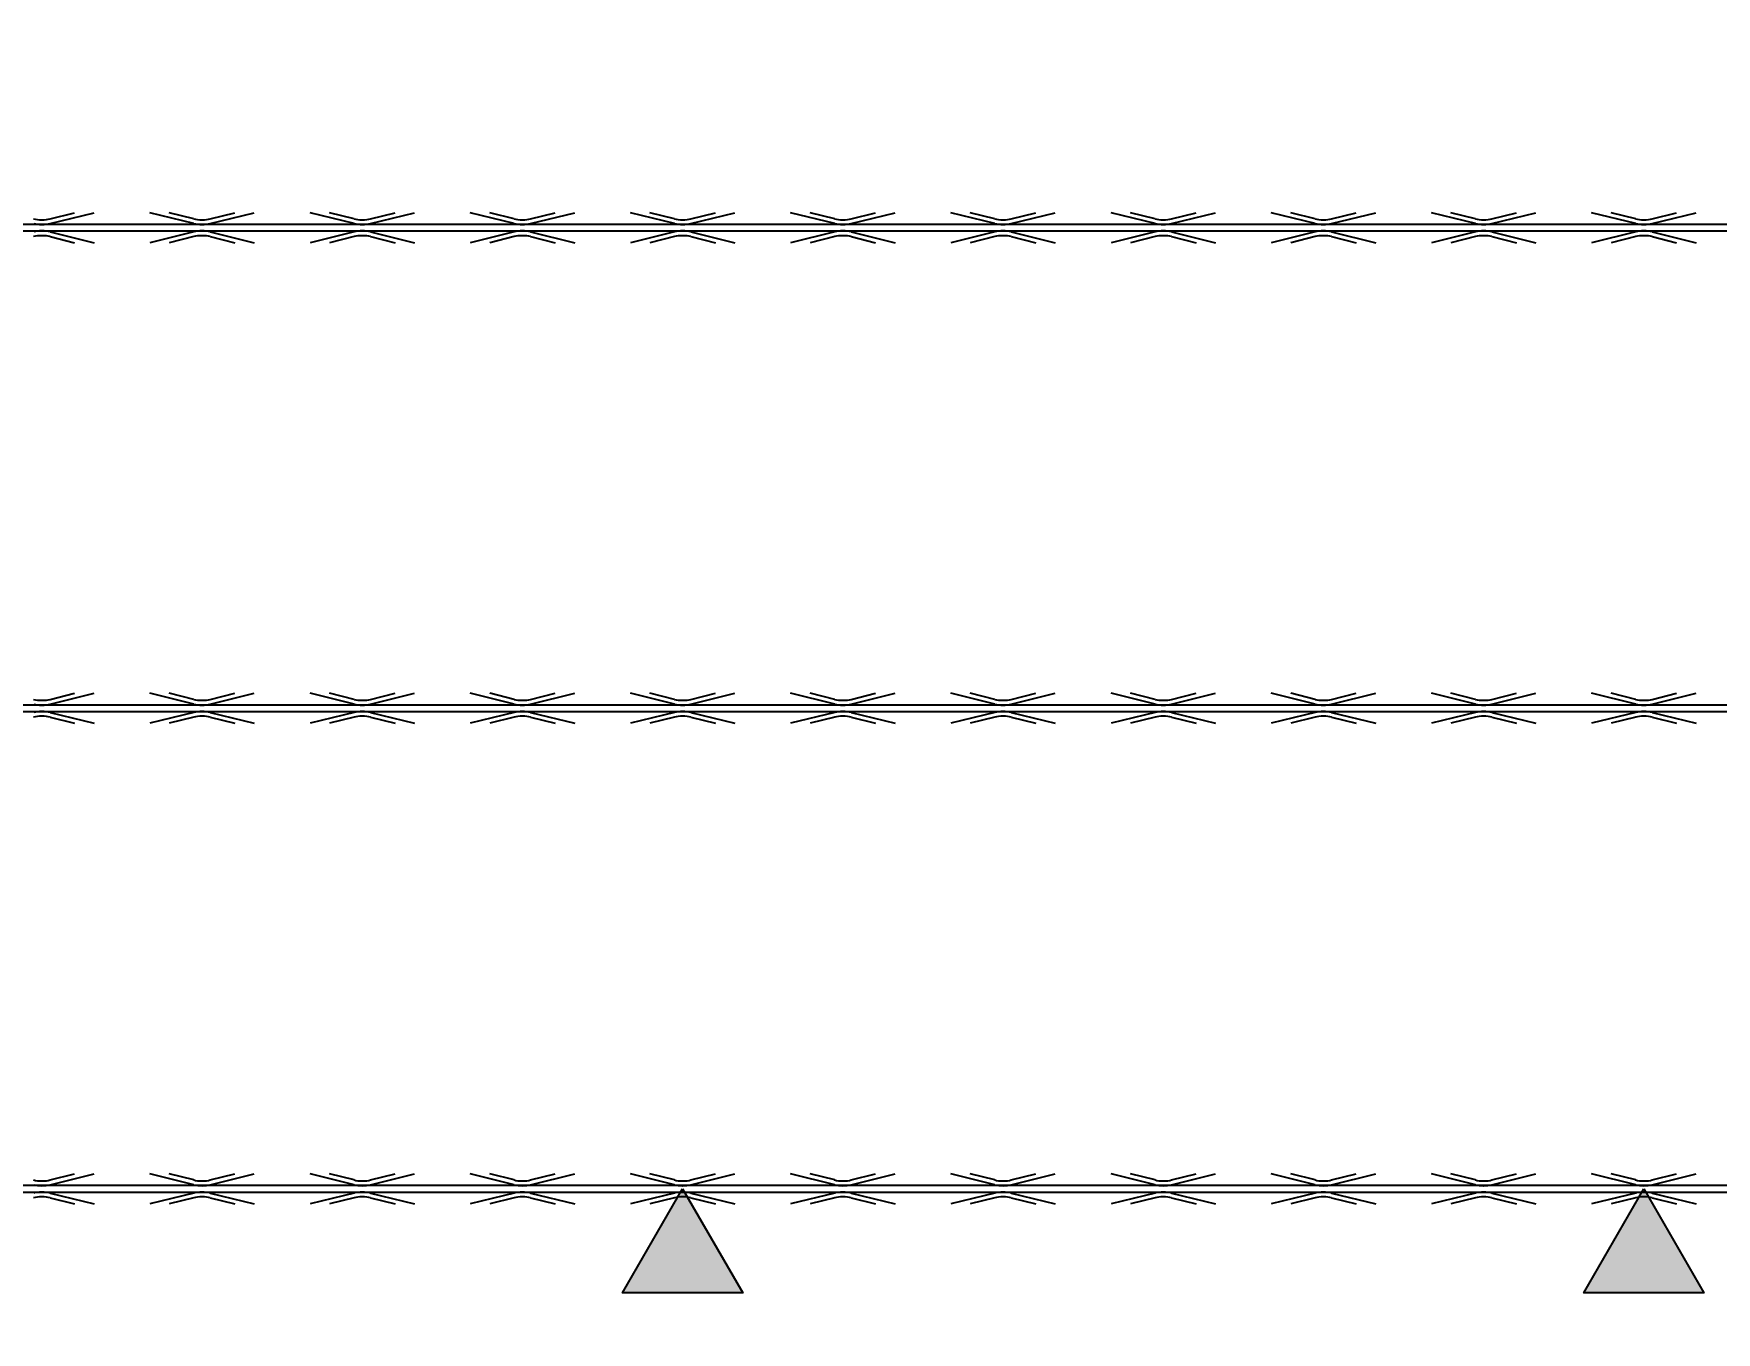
# Model space of a CAD drawing. Extents: x -524 to 129100, y -10500 to 1.
# Drawn here: x 118472 to 120573, y -3276 to -1655 of the extents above; entities that cross this region are included whole.
import ezdxf

# ---------------------------------------------------------------- set-up
doc = ezdxf.new("R2010")
doc.units = 0
doc.header["$LTSCALE"] = 250
doc.linetypes.add('BeePC_CENTER', pattern=[2, 1.25, -0.25, 0.25, -0.25])
doc.layers.get('0').update_dxf_attribs({"linetype": 'CONTINUOUS'})
doc.layers.get('Defpoints').update_dxf_attribs({"linetype": 'CONTINUOUS'})
doc.layers.add('BeePC-CCBZ', color=110, linetype='CONTINUOUS')
doc.layers.add('BeePC-GJ-Truss', color=185, linetype='CONTINUOUS')
doc.styles.add('BeePC_Dim', font='simfang.ttf', dxfattribs={"width": 0.7})
doc.dimstyles.new('BeePC_DIM_25_25', dxfattribs={"dimtxt": 75, "dimasz": 25, "dimexe": 25, "dimexo": 0, "dimgap": 25, "dimtad": 1, "dimdec": 0, "dimzin": 0, "dimdsep": 46, "dimtxsty": 'BeePC_Dim', "dimblk": 'ARCHTICK', "dimcen": 0, "dimdle": 25, "dimclrt": 7, "dimadec": 0, "dimazin": 0, "dimtfac": 1, "dimtdec": 0, "dimtix": 1, "dimtmove": 2, "dimatfit": 3, "dimfxl": 250, "dimfxlon": 1, "dimtfill": 1, "dimtolj": 1, "dimtzin": 0, "dimarcsym": 0})

# ---------------------------------------------------------------- blocks, each defined once
blk = doc.blocks.new('BeePC_HangPoint')
at = {"ltscale": 25}
h = blk.add_hatch(color=256, dxfattribs=at)
h.dxf.hatch_style = 1
h.paths.add_polyline_path([(0, 0), (-75, -129.9), (75, -129.9)])
blk.add_lwpolyline([(0, 0), (75, -129.9), (-75, -129.9)], close=True, dxfattribs=at)
blk = doc.blocks.new('_ArchTick')
at = {"color": 0, "linetype": 'ByBlock', "const_width": 0.5}
blk.add_lwpolyline([(-0.707, -0.707), (0.707, 0.707)], dxfattribs=at)
blk = doc.blocks.new('*D228')
at = {"layer": 'BeePC-CCBZ', "color": 0, "lineweight": -2, "transparency": 16777216}
for p, q in [((118082.6, -450.1), (118082.6, -225.1)), ((119282.6, -450.1), (119282.6, -225.1)), ((118057.6, -250.1), (119307.6, -250.1))]:
    blk.add_line(p, q, dxfattribs=at)
at = {"layer": 'Defpoints', "color": 0, "transparency": 16777216}
for p in [(119282.6, -250.1), (118082.6, -3097.1), (119282.6, -3097.1)]:
    blk.add_point(p, dxfattribs=at)
at = {"layer": 'BeePC-CCBZ', "color": 0, "lineweight": -2, "transparency": 16777216, "xscale": 25, "yscale": 25, "zscale": 25, "rotation": 180}
blk.add_blockref('_ArchTick', (118082.6, -250.1), dxfattribs=at)
at = {"layer": 'BeePC-CCBZ', "color": 0, "lineweight": -2, "transparency": 16777216, "xscale": 25, "yscale": 25, "zscale": 25}
blk.add_blockref('_ArchTick', (119282.6, -250.1), dxfattribs=at)
at = {"layer": 'BeePC-CCBZ', "color": 7, "linetype": 'BeePC_CENTER', "transparency": 16777216, "insert": (118682.6, -187.2), "char_height": 75, "attachment_point": 5, "style": 'BeePC_Dim', "bg_fill": 3, "box_fill_scale": 1.1, "bg_fill_color": 256, "bg_fill_true_color": 13158600, "bg_fill_transparency": 0}
blk.add_mtext('\\A1;1200', dxfattribs=at)
blk = doc.blocks.new('*D229')
at = {"layer": 'BeePC-CCBZ', "color": 0, "lineweight": -2, "transparency": 16777216}
for p, q in [((119282.6, -450.1), (119282.6, -225.1)), ((120482.6, -450.1), (120482.6, -225.1)), ((119257.6, -250.1), (120507.6, -250.1))]:
    blk.add_line(p, q, dxfattribs=at)
at = {"layer": 'Defpoints', "color": 0, "transparency": 16777216}
for p in [(120482.6, -250.1), (119282.6, -3097.1), (120482.6, -3097.1)]:
    blk.add_point(p, dxfattribs=at)
at = {"layer": 'BeePC-CCBZ', "color": 0, "lineweight": -2, "transparency": 16777216, "xscale": 25, "yscale": 25, "zscale": 25, "rotation": 180}
blk.add_blockref('_ArchTick', (119282.6, -250.1), dxfattribs=at)
at = {"layer": 'BeePC-CCBZ', "color": 0, "lineweight": -2, "transparency": 16777216, "xscale": 25, "yscale": 25, "zscale": 25}
blk.add_blockref('_ArchTick', (120482.6, -250.1), dxfattribs=at)
at = {"layer": 'BeePC-CCBZ', "color": 7, "linetype": 'BeePC_CENTER', "transparency": 16777216, "insert": (119882.6, -187.2), "char_height": 75, "attachment_point": 5, "style": 'BeePC_Dim', "bg_fill": 3, "box_fill_scale": 1.1, "bg_fill_color": 256, "bg_fill_true_color": 13158600, "bg_fill_transparency": 0}
blk.add_mtext('\\A1;1200', dxfattribs=at)
blk = doc.blocks.new('*D230')
at = {"layer": 'BeePC-CCBZ', "color": 0, "lineweight": -2, "transparency": 16777216}
for p, q in [((120482.6, -450.1), (120482.6, -225.1)), ((121942.4, -450.1), (121942.4, -225.1)), ((120457.6, -250.1), (121967.4, -250.1))]:
    blk.add_line(p, q, dxfattribs=at)
at = {"layer": 'Defpoints', "color": 0, "transparency": 16777216}
for p in [(121942.4, -250.1), (121942.4, -2197.1), (120482.6, -3097.1)]:
    blk.add_point(p, dxfattribs=at)
at = {"layer": 'BeePC-CCBZ', "color": 0, "lineweight": -2, "transparency": 16777216, "xscale": 25, "yscale": 25, "zscale": 25, "rotation": 180}
blk.add_blockref('_ArchTick', (120482.6, -250.1), dxfattribs=at)
at = {"layer": 'BeePC-CCBZ', "color": 0, "lineweight": -2, "transparency": 16777216, "xscale": 25, "yscale": 25, "zscale": 25}
blk.add_blockref('_ArchTick', (121942.4, -250.1), dxfattribs=at)
at = {"layer": 'BeePC-CCBZ', "color": 7, "linetype": 'BeePC_CENTER', "transparency": 16777216, "insert": (121212.5, -187.2), "char_height": 75, "attachment_point": 5, "style": 'BeePC_Dim', "bg_fill": 3, "box_fill_scale": 1.1, "bg_fill_color": 256, "bg_fill_true_color": 13158600, "bg_fill_transparency": 0}
blk.add_mtext('\\A1;1460', dxfattribs=at)
blk = doc.blocks.new('*D235')
at = {"layer": 'BeePC-CCBZ', "color": 0, "lineweight": -2, "transparency": 16777216}
for p, q in [((114672.8, -3909.1), (114672.8, -4134.1)), ((121942.4, -3909.1), (121942.4, -4134.1)), ((114647.8, -4109.1), (121967.4, -4109.1))]:
    blk.add_line(p, q, dxfattribs=at)
at = {"layer": 'Defpoints', "color": 0, "transparency": 16777216}
for p in [(121942.4, -2197.1), (114672.8, -3737.1), (121942.4, -4109.1)]:
    blk.add_point(p, dxfattribs=at)
at = {"layer": 'BeePC-CCBZ', "color": 0, "lineweight": -2, "transparency": 16777216, "xscale": 25, "yscale": 25, "zscale": 25, "rotation": 180}
blk.add_blockref('_ArchTick', (114672.8, -4109.1), dxfattribs=at)
at = {"layer": 'BeePC-CCBZ', "color": 0, "lineweight": -2, "transparency": 16777216, "xscale": 25, "yscale": 25, "zscale": 25}
blk.add_blockref('_ArchTick', (121942.4, -4109.1), dxfattribs=at)
at = {"layer": 'BeePC-CCBZ', "color": 7, "linetype": 'BeePC_CENTER', "transparency": 16777216, "insert": (118307.6, -4046.2), "char_height": 75, "attachment_point": 5, "style": 'BeePC_Dim', "bg_fill": 3, "box_fill_scale": 1.1, "bg_fill_color": 256, "bg_fill_true_color": 13158600, "bg_fill_transparency": 0}
blk.add_mtext('\\A1;7270', dxfattribs=at)
blk = doc.blocks.new('*D236')
at = {"layer": 'BeePC-CCBZ', "color": 0, "lineweight": -2, "transparency": 16777216}
for p, q in [((114422.8, -4031.1), (114422.8, -4256.1)), ((121942.4, -4031.1), (121942.4, -4256.1)), ((114397.8, -4231.1), (121967.4, -4231.1))]:
    blk.add_line(p, q, dxfattribs=at)
at = {"layer": 'Defpoints', "color": 0, "transparency": 16777216}
for p in [(114422.8, -2197.1), (121942.4, -2197.1), (121942.4, -4231.1)]:
    blk.add_point(p, dxfattribs=at)
at = {"layer": 'BeePC-CCBZ', "color": 0, "lineweight": -2, "transparency": 16777216, "xscale": 25, "yscale": 25, "zscale": 25, "rotation": 180}
blk.add_blockref('_ArchTick', (114422.8, -4231.1), dxfattribs=at)
at = {"layer": 'BeePC-CCBZ', "color": 0, "lineweight": -2, "transparency": 16777216, "xscale": 25, "yscale": 25, "zscale": 25}
blk.add_blockref('_ArchTick', (121942.4, -4231.1), dxfattribs=at)
at = {"layer": 'BeePC-CCBZ', "color": 7, "linetype": 'BeePC_CENTER', "transparency": 16777216, "insert": (118182.6, -4168.2), "char_height": 75, "attachment_point": 5, "style": 'BeePC_Dim', "bg_fill": 3, "box_fill_scale": 1.1, "bg_fill_color": 256, "bg_fill_true_color": 13158600, "bg_fill_transparency": 0}
blk.add_mtext('\\A1;7520', dxfattribs=at)
blk = doc.blocks.new('*D241')
at = {"layer": 'BeePC-CCBZ', "color": 0, "lineweight": -2, "transparency": 16777216}
for p, q in [((122404.4, -1272.1), (122404.4, -3122.1)), ((122204.4, -1297.1), (122429.4, -1297.1)), ((122204.4, -3097.1), (122429.4, -3097.1))]:
    blk.add_line(p, q, dxfattribs=at)
at = {"layer": 'Defpoints', "color": 0, "transparency": 16777216}
for p in [(115882.6, -1297.1), (115882.6, -3097.1), (122404.4, -3097.1)]:
    blk.add_point(p, dxfattribs=at)
at = {"layer": 'BeePC-CCBZ', "color": 0, "lineweight": -2, "transparency": 16777216, "xscale": 25, "yscale": 25, "zscale": 25}
for p, rotation in [((122404.4, -1297.1), 90), ((122404.4, -3097.1), 270)]:
    blk.add_blockref('_ArchTick', p, dxfattribs=dict(at, rotation=rotation))
at = {"layer": 'BeePC-CCBZ', "color": 7, "linetype": 'BeePC_CENTER', "transparency": 16777216, "insert": (122341.5, -2197.1), "char_height": 75, "attachment_point": 5, "rotation": 90, "style": 'BeePC_Dim', "bg_fill": 3, "box_fill_scale": 1.1, "bg_fill_color": 256, "bg_fill_true_color": 13158600, "bg_fill_transparency": 0}
blk.add_mtext('\\A1;1800', dxfattribs=at)
blk = doc.blocks.new('*D242')
at = {"layer": 'BeePC-CCBZ', "color": 0, "lineweight": -2, "transparency": 16777216}
for p, q in [((122404.4, -3072.1), (122404.4, -3422.1)), ((122204.4, -3097.1), (122429.4, -3097.1)), ((122204.4, -3397.1), (122429.4, -3397.1))]:
    blk.add_line(p, q, dxfattribs=at)
at = {"layer": 'Defpoints', "color": 0, "transparency": 16777216}
for p in [(115882.6, -3097.1), (118182.6, -3397.1), (122404.4, -3397.1)]:
    blk.add_point(p, dxfattribs=at)
at = {"layer": 'BeePC-CCBZ', "color": 0, "lineweight": -2, "transparency": 16777216, "xscale": 25, "yscale": 25, "zscale": 25}
for p, rotation in [((122404.4, -3097.1), 90), ((122404.4, -3397.1), 270)]:
    blk.add_blockref('_ArchTick', p, dxfattribs=dict(at, rotation=rotation))
at = {"layer": 'BeePC-CCBZ', "color": 7, "linetype": 'BeePC_CENTER', "transparency": 16777216, "insert": (122341.5, -3247.1), "char_height": 75, "attachment_point": 5, "rotation": 90, "style": 'BeePC_Dim', "bg_fill": 3, "box_fill_scale": 1.1, "bg_fill_color": 256, "bg_fill_true_color": 13158600, "bg_fill_transparency": 0}
blk.add_mtext('\\A1;300', dxfattribs=at)

msp = doc.modelspace()

# ---------------------------------------------------------------- linework, layer by layer
at = {"layer": 'BeePC-GJ-Truss'}
for points in [[(118492.8, -1892), (118547.8, -1878.4)], [(118492.8, -1886), (118523.5, -1878.4)], [(118672.4, -1892), (118617.4, -1878.4)], [(118672.4, -1886), (118641.7, -1878.4)], [(118692.8, -1892), (118747.8, -1878.4)], [(118692.8, -1886), (118723.5, -1878.4)], [(118872.4, -1892), (118817.4, -1878.4)], [(118872.4, -1886), (118841.7, -1878.4)], [(118892.8, -1892), (118947.8, -1878.4)], [(118892.8, -1886), (118923.5, -1878.4)], [(119072.4, -1892), (119017.4, -1878.4)], [(119072.4, -1886), (119041.7, -1878.4)], [(119092.8, -1892), (119147.8, -1878.4)], [(119092.8, -1886), (119123.5, -1878.4)], [(119272.4, -1892), (119217.4, -1878.4)], [(119272.4, -1886), (119241.7, -1878.4)], [(119292.8, -1892), (119347.8, -1878.4)], [(119292.8, -1886), (119323.5, -1878.4)], [(119472.4, -1892), (119417.4, -1878.4)], [(119472.4, -1886), (119441.7, -1878.4)], [(119492.8, -1892), (119547.8, -1878.4)], [(119492.8, -1886), (119523.5, -1878.4)], [(119672.4, -1892), (119617.4, -1878.4)], [(119672.4, -1886), (119641.7, -1878.4)], [(119692.8, -1892), (119747.8, -1878.4)], [(119692.8, -1886), (119723.5, -1878.4)], [(119872.4, -1892), (119817.4, -1878.4)], [(119872.4, -1886), (119841.7, -1878.4)], [(119892.8, -1892), (119947.8, -1878.4)], [(119892.8, -1886), (119923.5, -1878.4)], [(120072.4, -1892), (120017.4, -1878.4)], [(120072.4, -1886), (120041.7, -1878.4)], [(120092.8, -1892), (120147.8, -1878.4)], [(120092.8, -1886), (120123.5, -1878.4)], [(120272.4, -1892), (120217.4, -1878.4)], [(120272.4, -1886), (120241.7, -1878.4)], [(120292.8, -1892), (120347.8, -1878.4)], [(120292.8, -1886), (120323.5, -1878.4)], [(120472.4, -1892), (120417.4, -1878.4)], [(120472.4, -1886), (120441.7, -1878.4)], [(120492.8, -1892), (120547.8, -1878.4)], [(120492.8, -1886), (120523.5, -1878.4)], [(114482.6, -1901.1), (121882.6, -1901.1), (121882.6, -1893.1), (114482.6, -1893.1)], [(118492.8, -1902.3), (118547.8, -1915.9)], [(118492.8, -1908.3), (118523.5, -1915.9)], [(118672.4, -1902.3), (118617.4, -1915.9)], [(118672.4, -1908.3), (118641.7, -1915.9)], [(118692.8, -1902.3), (118747.8, -1915.9)], [(118692.8, -1908.3), (118723.5, -1915.9)], [(118872.4, -1902.3), (118817.4, -1915.9)], [(118872.4, -1908.3), (118841.7, -1915.9)], [(118892.8, -1902.3), (118947.8, -1915.9)], [(118892.8, -1908.3), (118923.5, -1915.9)], [(119072.4, -1902.3), (119017.4, -1915.9)], [(119072.4, -1908.3), (119041.7, -1915.9)], [(119092.8, -1902.3), (119147.8, -1915.9)], [(119092.8, -1908.3), (119123.5, -1915.9)], [(119272.4, -1902.3), (119217.4, -1915.9)], [(119272.4, -1908.3), (119241.7, -1915.9)], [(119292.8, -1902.3), (119347.8, -1915.9)], [(119292.8, -1908.3), (119323.5, -1915.9)], [(119472.4, -1902.3), (119417.4, -1915.9)], [(119472.4, -1908.3), (119441.7, -1915.9)], [(119492.8, -1902.3), (119547.8, -1915.9)], [(119492.8, -1908.3), (119523.5, -1915.9)], [(119672.4, -1902.3), (119617.4, -1915.9)], [(119672.4, -1908.3), (119641.7, -1915.9)], [(119692.8, -1902.3), (119747.8, -1915.9)], [(119692.8, -1908.3), (119723.5, -1915.9)], [(119872.4, -1902.3), (119817.4, -1915.9)], [(119872.4, -1908.3), (119841.7, -1915.9)], [(119892.8, -1902.3), (119947.8, -1915.9)], [(119892.8, -1908.3), (119923.5, -1915.9)], [(120072.4, -1902.3), (120017.4, -1915.9)], [(120072.4, -1908.3), (120041.7, -1915.9)], [(120092.8, -1902.3), (120147.8, -1915.9)], [(120092.8, -1908.3), (120123.5, -1915.9)], [(120272.4, -1902.3), (120217.4, -1915.9)], [(120272.4, -1908.3), (120241.7, -1915.9)], [(120292.8, -1902.3), (120347.8, -1915.9)], [(120292.8, -1908.3), (120323.5, -1915.9)], [(120472.4, -1902.3), (120417.4, -1915.9)], [(120472.4, -1908.3), (120441.7, -1915.9)], [(120492.8, -1902.3), (120547.8, -1915.9)], [(120492.8, -1908.3), (120523.5, -1915.9)], [(118492.8, -2492), (118547.8, -2478.4)], [(118492.8, -2486), (118523.5, -2478.4)], [(118672.4, -2492), (118617.4, -2478.4)], [(118672.4, -2486), (118641.7, -2478.4)], [(118692.8, -2492), (118747.8, -2478.4)], [(118692.8, -2486), (118723.5, -2478.4)], [(118872.4, -2492), (118817.4, -2478.4)], [(118872.4, -2486), (118841.7, -2478.4)], [(118892.8, -2492), (118947.8, -2478.4)], [(118892.8, -2486), (118923.5, -2478.4)], [(119072.4, -2492), (119017.4, -2478.4)], [(119072.4, -2486), (119041.7, -2478.4)], [(119092.8, -2492), (119147.8, -2478.4)], [(119092.8, -2486), (119123.5, -2478.4)], [(119272.4, -2492), (119217.4, -2478.4)], [(119272.4, -2486), (119241.7, -2478.4)], [(119292.8, -2492), (119347.8, -2478.4)], [(119292.8, -2486), (119323.5, -2478.4)], [(119472.4, -2492), (119417.4, -2478.4)], [(119472.4, -2486), (119441.7, -2478.4)], [(119492.8, -2492), (119547.8, -2478.4)], [(119492.8, -2486), (119523.5, -2478.4)], [(119672.4, -2492), (119617.4, -2478.4)], [(119672.4, -2486), (119641.7, -2478.4)], [(119692.8, -2492), (119747.8, -2478.4)], [(119692.8, -2486), (119723.5, -2478.4)], [(119872.4, -2492), (119817.4, -2478.4)], [(119872.4, -2486), (119841.7, -2478.4)], [(119892.8, -2492), (119947.8, -2478.4)], [(119892.8, -2486), (119923.5, -2478.4)], [(120072.4, -2492), (120017.4, -2478.4)], [(120072.4, -2486), (120041.7, -2478.4)], [(120092.8, -2492), (120147.8, -2478.4)], [(120092.8, -2486), (120123.5, -2478.4)], [(120272.4, -2492), (120217.4, -2478.4)], [(120272.4, -2486), (120241.7, -2478.4)], [(120292.8, -2492), (120347.8, -2478.4)], [(120292.8, -2486), (120323.5, -2478.4)], [(120472.4, -2492), (120417.4, -2478.4)], [(120472.4, -2486), (120441.7, -2478.4)], [(120492.8, -2492), (120547.8, -2478.4)], [(120492.8, -2486), (120523.5, -2478.4)], [(114482.6, -2501.1), (121882.6, -2501.1), (121882.6, -2493.1), (114482.6, -2493.1)], [(118492.8, -2502.3), (118547.8, -2515.9)], [(118492.8, -2508.3), (118523.5, -2515.9)], [(118672.4, -2502.3), (118617.4, -2515.9)], [(118672.4, -2508.3), (118641.7, -2515.9)], [(118692.8, -2502.3), (118747.8, -2515.9)], [(118692.8, -2508.3), (118723.5, -2515.9)], [(118872.4, -2502.3), (118817.4, -2515.9)], [(118872.4, -2508.3), (118841.7, -2515.9)], [(118892.8, -2502.3), (118947.8, -2515.9)], [(118892.8, -2508.3), (118923.5, -2515.9)], [(119072.4, -2502.3), (119017.4, -2515.9)], [(119072.4, -2508.3), (119041.7, -2515.9)], [(119092.8, -2502.3), (119147.8, -2515.9)], [(119092.8, -2508.3), (119123.5, -2515.9)], [(119272.4, -2502.3), (119217.4, -2515.9)], [(119272.4, -2508.3), (119241.7, -2515.9)], [(119292.8, -2502.3), (119347.8, -2515.9)], [(119292.8, -2508.3), (119323.5, -2515.9)], [(119472.4, -2502.3), (119417.4, -2515.9)], [(119472.4, -2508.3), (119441.7, -2515.9)], [(119492.8, -2502.3), (119547.8, -2515.9)], [(119492.8, -2508.3), (119523.5, -2515.9)], [(119672.4, -2502.3), (119617.4, -2515.9)], [(119672.4, -2508.3), (119641.7, -2515.9)], [(119692.8, -2502.3), (119747.8, -2515.9)], [(119692.8, -2508.3), (119723.5, -2515.9)], [(119872.4, -2502.3), (119817.4, -2515.9)], [(119872.4, -2508.3), (119841.7, -2515.9)], [(119892.8, -2502.3), (119947.8, -2515.9)], [(119892.8, -2508.3), (119923.5, -2515.9)], [(120072.4, -2502.3), (120017.4, -2515.9)], [(120072.4, -2508.3), (120041.7, -2515.9)], [(120092.8, -2502.3), (120147.8, -2515.9)], [(120092.8, -2508.3), (120123.5, -2515.9)], [(120272.4, -2502.3), (120217.4, -2515.9)], [(120272.4, -2508.3), (120241.7, -2515.9)], [(120292.8, -2502.3), (120347.8, -2515.9)], [(120292.8, -2508.3), (120323.5, -2515.9)], [(120472.4, -2502.3), (120417.4, -2515.9)], [(120472.4, -2508.3), (120441.7, -2515.9)], [(120492.8, -2502.3), (120547.8, -2515.9)], [(120492.8, -2508.3), (120523.5, -2515.9)], [(118492.8, -3092), (118547.8, -3078.4)], [(118492.8, -3086), (118523.5, -3078.4)], [(118672.4, -3092), (118617.4, -3078.4)], [(118672.4, -3086), (118641.7, -3078.4)], [(118692.8, -3092), (118747.8, -3078.4)], [(118692.8, -3086), (118723.5, -3078.4)], [(118872.4, -3092), (118817.4, -3078.4)], [(118872.4, -3086), (118841.7, -3078.4)], [(118892.8, -3092), (118947.8, -3078.4)], [(118892.8, -3086), (118923.5, -3078.4)], [(119072.4, -3092), (119017.4, -3078.4)], [(119072.4, -3086), (119041.7, -3078.4)], [(119092.8, -3092), (119147.8, -3078.4)], [(119092.8, -3086), (119123.5, -3078.4)], [(119272.4, -3092), (119217.4, -3078.4)], [(119272.4, -3086), (119241.7, -3078.4)], [(119292.8, -3092), (119347.8, -3078.4)], [(119292.8, -3086), (119323.5, -3078.4)], [(119472.4, -3092), (119417.4, -3078.4)], [(119472.4, -3086), (119441.7, -3078.4)], [(119492.8, -3092), (119547.8, -3078.4)], [(119492.8, -3086), (119523.5, -3078.4)], [(119672.4, -3092), (119617.4, -3078.4)], [(119672.4, -3086), (119641.7, -3078.4)], [(119692.8, -3092), (119747.8, -3078.4)], [(119692.8, -3086), (119723.5, -3078.4)], [(119872.4, -3092), (119817.4, -3078.4)], [(119872.4, -3086), (119841.7, -3078.4)], [(119892.8, -3092), (119947.8, -3078.4)], [(119892.8, -3086), (119923.5, -3078.4)], [(120072.4, -3092), (120017.4, -3078.4)], [(120072.4, -3086), (120041.7, -3078.4)], [(120092.8, -3092), (120147.8, -3078.4)], [(120092.8, -3086), (120123.5, -3078.4)], [(120272.4, -3092), (120217.4, -3078.4)], [(120272.4, -3086), (120241.7, -3078.4)], [(120292.8, -3092), (120347.8, -3078.4)], [(120292.8, -3086), (120323.5, -3078.4)], [(120472.4, -3092), (120417.4, -3078.4)], [(120472.4, -3086), (120441.7, -3078.4)], [(120492.8, -3092), (120547.8, -3078.4)], [(120492.8, -3086), (120523.5, -3078.4)], [(114482.6, -3101.1), (121882.6, -3101.1), (121882.6, -3093.1), (114482.6, -3093.1)], [(118492.8, -3102.3), (118547.8, -3115.9)], [(118492.8, -3108.3), (118523.5, -3115.9)], [(118672.4, -3102.3), (118617.4, -3115.9)], [(118672.4, -3108.3), (118641.7, -3115.9)], [(118692.8, -3102.3), (118747.8, -3115.9)], [(118692.8, -3108.3), (118723.5, -3115.9)], [(118872.4, -3102.3), (118817.4, -3115.9)], [(118872.4, -3108.3), (118841.7, -3115.9)], [(118892.8, -3102.3), (118947.8, -3115.9)], [(118892.8, -3108.3), (118923.5, -3115.9)], [(119072.4, -3102.3), (119017.4, -3115.9)], [(119072.4, -3108.3), (119041.7, -3115.9)], [(119092.8, -3102.3), (119147.8, -3115.9)], [(119092.8, -3108.3), (119123.5, -3115.9)], [(119272.4, -3102.3), (119217.4, -3115.9)], [(119272.4, -3108.3), (119241.7, -3115.9)], [(119292.8, -3102.3), (119347.8, -3115.9)], [(119292.8, -3108.3), (119323.5, -3115.9)], [(119472.4, -3102.3), (119417.4, -3115.9)], [(119472.4, -3108.3), (119441.7, -3115.9)], [(119492.8, -3102.3), (119547.8, -3115.9)], [(119492.8, -3108.3), (119523.5, -3115.9)], [(119672.4, -3102.3), (119617.4, -3115.9)], [(119672.4, -3108.3), (119641.7, -3115.9)], [(119692.8, -3102.3), (119747.8, -3115.9)], [(119692.8, -3108.3), (119723.5, -3115.9)], [(119872.4, -3102.3), (119817.4, -3115.9)], [(119872.4, -3108.3), (119841.7, -3115.9)], [(119892.8, -3102.3), (119947.8, -3115.9)], [(119892.8, -3108.3), (119923.5, -3115.9)], [(120072.4, -3102.3), (120017.4, -3115.9)], [(120072.4, -3108.3), (120041.7, -3115.9)], [(120092.8, -3102.3), (120147.8, -3115.9)], [(120092.8, -3108.3), (120123.5, -3115.9)], [(120272.4, -3102.3), (120217.4, -3115.9)], [(120272.4, -3108.3), (120241.7, -3115.9)], [(120292.8, -3102.3), (120347.8, -3115.9)], [(120292.8, -3108.3), (120323.5, -3115.9)], [(120472.4, -3102.3), (120417.4, -3115.9)], [(120472.4, -3108.3), (120441.7, -3115.9)], [(120492.8, -3102.3), (120547.8, -3115.9)], [(120492.8, -3108.3), (120523.5, -3115.9)]]:
    msp.add_lwpolyline(points, dxfattribs=at)
for centre, major_axis, start_param, end_param in [((118481.4, -1883.7), (12, 0), 3.861169, 4.813041), ((118483.8, -1883.7), (12, 0), 4.611737, 5.563609), ((118681.4, -1883.7), (12, 0), 3.861169, 4.813041), ((118683.8, -1883.7), (12, 0), 4.611737, 5.563609), ((118881.4, -1883.7), (12, 0), 3.861169, 4.813041), ((118883.8, -1883.7), (12, 0), 4.611737, 5.563609), ((119081.4, -1883.7), (12, 0), 3.861169, 4.813041), ((119083.8, -1883.7), (12, 0), 4.611737, 5.563609), ((119281.4, -1883.7), (12, 0), 3.861169, 4.813041), ((119283.8, -1883.7), (12, 0), 4.611737, 5.563609), ((119481.4, -1883.7), (12, 0), 3.861169, 4.813041), ((119483.8, -1883.7), (12, 0), 4.611737, 5.563609), ((119681.4, -1883.7), (12, 0), 3.861169, 4.813041), ((119683.8, -1883.7), (12, 0), 4.611737, 5.563609), ((119881.4, -1883.7), (12, 0), 3.861169, 4.813041), ((119883.8, -1883.7), (12, 0), 4.611737, 5.563609), ((120081.4, -1883.7), (12, 0), 3.861169, 4.813041), ((120083.8, -1883.7), (12, 0), 4.611737, 5.563609), ((120281.4, -1883.7), (12, 0), 3.861169, 4.813041), ((120283.8, -1883.7), (12, 0), 4.611737, 5.563609), ((120481.4, -1883.7), (12, 0), 3.861169, 4.813041), ((120483.8, -1883.7), (12, 0), 4.611737, 5.563609), ((118483.8, -1888), (18, 0), 4.026697, 4.647513), ((118483.8, -1906.3), (18, 0), 1.635672, 2.256488), ((118481.4, -1910.6), (12, 0), 1.470144, 2.422017), ((118481.4, -1888), (18, 0), 4.777265, 5.398081), ((118481.4, -1906.3), (18, 0), 0.885104, 1.50592), ((118483.8, -1910.6), (12, 0), 0.719576, 1.671449), ((118683.8, -1888), (18, 0), 4.026697, 4.647513), ((118683.8, -1906.3), (18, 0), 1.635672, 2.256488), ((118681.4, -1910.6), (12, 0), 1.470144, 2.422017), ((118681.4, -1888), (18, 0), 4.777265, 5.398081), ((118681.4, -1906.3), (18, 0), 0.885104, 1.50592), ((118683.8, -1910.6), (12, 0), 0.719576, 1.671449), ((118883.8, -1888), (18, 0), 4.026697, 4.647513), ((118883.8, -1906.3), (18, 0), 1.635672, 2.256488), ((118881.4, -1910.6), (12, 0), 1.470144, 2.422017), ((118881.4, -1888), (18, 0), 4.777265, 5.398081), ((118881.4, -1906.3), (18, 0), 0.885104, 1.50592), ((118883.8, -1910.6), (12, 0), 0.719576, 1.671449), ((119083.8, -1888), (18, 0), 4.026697, 4.647513), ((119083.8, -1906.3), (18, 0), 1.635672, 2.256488), ((119081.4, -1910.6), (12, 0), 1.470144, 2.422017), ((119081.4, -1888), (18, 0), 4.777265, 5.398081), ((119081.4, -1906.3), (18, 0), 0.885104, 1.50592), ((119083.8, -1910.6), (12, 0), 0.719576, 1.671449), ((119283.8, -1888), (18, 0), 4.026697, 4.647513), ((119283.8, -1906.3), (18, 0), 1.635672, 2.256488), ((119281.4, -1910.6), (12, 0), 1.470144, 2.422017), ((119281.4, -1888), (18, 0), 4.777265, 5.398081), ((119281.4, -1906.3), (18, 0), 0.885104, 1.50592), ((119283.8, -1910.6), (12, 0), 0.719576, 1.671449), ((119483.8, -1888), (18, 0), 4.026697, 4.647513), ((119483.8, -1906.3), (18, 0), 1.635672, 2.256488), ((119481.4, -1910.6), (12, 0), 1.470144, 2.422017), ((119481.4, -1888), (18, 0), 4.777265, 5.398081), ((119481.4, -1906.3), (18, 0), 0.885104, 1.50592), ((119483.8, -1910.6), (12, 0), 0.719576, 1.671449), ((119683.8, -1888), (18, 0), 4.026697, 4.647513), ((119683.8, -1906.3), (18, 0), 1.635672, 2.256488), ((119681.4, -1910.6), (12, 0), 1.470144, 2.422017), ((119681.4, -1888), (18, 0), 4.777265, 5.398081), ((119681.4, -1906.3), (18, 0), 0.885104, 1.50592), ((119683.8, -1910.6), (12, 0), 0.719576, 1.671449), ((119883.8, -1888), (18, 0), 4.026697, 4.647513), ((119883.8, -1906.3), (18, 0), 1.635672, 2.256488), ((119881.4, -1910.6), (12, 0), 1.470144, 2.422017), ((119881.4, -1888), (18, 0), 4.777265, 5.398081), ((119881.4, -1906.3), (18, 0), 0.885104, 1.50592), ((119883.8, -1910.6), (12, 0), 0.719576, 1.671449), ((120083.8, -1888), (18, 0), 4.026697, 4.647513), ((120083.8, -1906.3), (18, 0), 1.635672, 2.256488), ((120081.4, -1910.6), (12, 0), 1.470144, 2.422017), ((120081.4, -1888), (18, 0), 4.777265, 5.398081), ((120081.4, -1906.3), (18, 0), 0.885104, 1.50592), ((120083.8, -1910.6), (12, 0), 0.719576, 1.671449), ((120283.8, -1888), (18, 0), 4.026697, 4.647513), ((120283.8, -1906.3), (18, 0), 1.635672, 2.256488), ((120281.4, -1910.6), (12, 0), 1.470144, 2.422017), ((120281.4, -1888), (18, 0), 4.777265, 5.398081), ((120281.4, -1906.3), (18, 0), 0.885104, 1.50592), ((120283.8, -1910.6), (12, 0), 0.719576, 1.671449), ((120483.8, -1888), (18, 0), 4.026697, 4.647513), ((120483.8, -1906.3), (18, 0), 1.635672, 2.256488), ((120481.4, -1910.6), (12, 0), 1.470144, 2.422017), ((120481.4, -1888), (18, 0), 4.777265, 5.398081), ((120481.4, -1906.3), (18, 0), 0.885104, 1.50592), ((120483.8, -1910.6), (12, 0), 0.719576, 1.671449), ((118481.4, -2483.7), (12, 0), 3.861169, 4.813041), ((118483.8, -2488), (18, 0), 4.026697, 4.647513), ((118483.8, -2483.7), (12, 0), 4.611737, 5.563609), ((118481.4, -2488), (18, 0), 4.777265, 5.398081), ((118681.4, -2483.7), (12, 0), 3.861169, 4.813041), ((118683.8, -2488), (18, 0), 4.026697, 4.647513), ((118683.8, -2483.7), (12, 0), 4.611737, 5.563609), ((118681.4, -2488), (18, 0), 4.777265, 5.398081), ((118881.4, -2483.7), (12, 0), 3.861169, 4.813041), ((118883.8, -2488), (18, 0), 4.026697, 4.647513), ((118883.8, -2483.7), (12, 0), 4.611737, 5.563609), ((118881.4, -2488), (18, 0), 4.777265, 5.398081), ((119081.4, -2483.7), (12, 0), 3.861169, 4.813041), ((119083.8, -2488), (18, 0), 4.026697, 4.647513), ((119083.8, -2483.7), (12, 0), 4.611737, 5.563609), ((119081.4, -2488), (18, 0), 4.777265, 5.398081), ((119281.4, -2483.7), (12, 0), 3.861169, 4.813041), ((119283.8, -2488), (18, 0), 4.026697, 4.647513), ((119283.8, -2483.7), (12, 0), 4.611737, 5.563609), ((119281.4, -2488), (18, 0), 4.777265, 5.398081), ((119481.4, -2483.7), (12, 0), 3.861169, 4.813041), ((119483.8, -2488), (18, 0), 4.026697, 4.647513), ((119483.8, -2483.7), (12, 0), 4.611737, 5.563609), ((119481.4, -2488), (18, 0), 4.777265, 5.398081), ((119681.4, -2483.7), (12, 0), 3.861169, 4.813041), ((119683.8, -2488), (18, 0), 4.026697, 4.647513), ((119683.8, -2483.7), (12, 0), 4.611737, 5.563609), ((119681.4, -2488), (18, 0), 4.777265, 5.398081), ((119881.4, -2483.7), (12, 0), 3.861169, 4.813041), ((119883.8, -2488), (18, 0), 4.026697, 4.647513), ((119883.8, -2483.7), (12, 0), 4.611737, 5.563609), ((119881.4, -2488), (18, 0), 4.777265, 5.398081), ((120081.4, -2483.7), (12, 0), 3.861169, 4.813041), ((120083.8, -2488), (18, 0), 4.026697, 4.647513), ((120083.8, -2483.7), (12, 0), 4.611737, 5.563609), ((120081.4, -2488), (18, 0), 4.777265, 5.398081), ((120281.4, -2483.7), (12, 0), 3.861169, 4.813041), ((120283.8, -2488), (18, 0), 4.026697, 4.647513), ((120283.8, -2483.7), (12, 0), 4.611737, 5.563609), ((120281.4, -2488), (18, 0), 4.777265, 5.398081), ((120481.4, -2483.7), (12, 0), 3.861169, 4.813041), ((120483.8, -2488), (18, 0), 4.026697, 4.647513), ((120483.8, -2483.7), (12, 0), 4.611737, 5.563609), ((120481.4, -2488), (18, 0), 4.777265, 5.398081), ((118483.8, -2506.3), (18, 0), 1.635672, 2.256488), ((118481.4, -2510.6), (12, 0), 1.470144, 2.422017), ((118481.4, -2506.3), (18, 0), 0.885104, 1.50592), ((118483.8, -2510.6), (12, 0), 0.719576, 1.671449), ((118683.8, -2506.3), (18, 0), 1.635672, 2.256488), ((118681.4, -2510.6), (12, 0), 1.470144, 2.422017), ((118681.4, -2506.3), (18, 0), 0.885104, 1.50592), ((118683.8, -2510.6), (12, 0), 0.719576, 1.671449), ((118883.8, -2506.3), (18, 0), 1.635672, 2.256488), ((118881.4, -2510.6), (12, 0), 1.470144, 2.422017), ((118881.4, -2506.3), (18, 0), 0.885104, 1.50592), ((118883.8, -2510.6), (12, 0), 0.719576, 1.671449), ((119083.8, -2506.3), (18, 0), 1.635672, 2.256488), ((119081.4, -2510.6), (12, 0), 1.470144, 2.422017), ((119081.4, -2506.3), (18, 0), 0.885104, 1.50592), ((119083.8, -2510.6), (12, 0), 0.719576, 1.671449), ((119283.8, -2506.3), (18, 0), 1.635672, 2.256488), ((119281.4, -2510.6), (12, 0), 1.470144, 2.422017), ((119281.4, -2506.3), (18, 0), 0.885104, 1.50592), ((119283.8, -2510.6), (12, 0), 0.719576, 1.671449), ((119483.8, -2506.3), (18, 0), 1.635672, 2.256488), ((119481.4, -2510.6), (12, 0), 1.470144, 2.422017), ((119481.4, -2506.3), (18, 0), 0.885104, 1.50592), ((119483.8, -2510.6), (12, 0), 0.719576, 1.671449), ((119683.8, -2506.3), (18, 0), 1.635672, 2.256488), ((119681.4, -2510.6), (12, 0), 1.470144, 2.422017), ((119681.4, -2506.3), (18, 0), 0.885104, 1.50592), ((119683.8, -2510.6), (12, 0), 0.719576, 1.671449), ((119883.8, -2506.3), (18, 0), 1.635672, 2.256488), ((119881.4, -2510.6), (12, 0), 1.470144, 2.422017), ((119881.4, -2506.3), (18, 0), 0.885104, 1.50592), ((119883.8, -2510.6), (12, 0), 0.719576, 1.671449), ((120083.8, -2506.3), (18, 0), 1.635672, 2.256488), ((120081.4, -2510.6), (12, 0), 1.470144, 2.422017), ((120081.4, -2506.3), (18, 0), 0.885104, 1.50592), ((120083.8, -2510.6), (12, 0), 0.719576, 1.671449), ((120283.8, -2506.3), (18, 0), 1.635672, 2.256488), ((120281.4, -2510.6), (12, 0), 1.470144, 2.422017), ((120281.4, -2506.3), (18, 0), 0.885104, 1.50592), ((120283.8, -2510.6), (12, 0), 0.719576, 1.671449), ((120483.8, -2506.3), (18, 0), 1.635672, 2.256488), ((120481.4, -2510.6), (12, 0), 1.470144, 2.422017), ((120481.4, -2506.3), (18, 0), 0.885104, 1.50592), ((120483.8, -2510.6), (12, 0), 0.719576, 1.671449), ((118481.4, -3083.7), (12, 0), 3.861169, 4.813041), ((118483.8, -3083.7), (12, 0), 4.611737, 5.563609), ((118681.4, -3083.7), (12, 0), 3.861169, 4.813041), ((118683.8, -3083.7), (12, 0), 4.611737, 5.563609), ((118881.4, -3083.7), (12, 0), 3.861169, 4.813041), ((118883.8, -3083.7), (12, 0), 4.611737, 5.563609), ((119081.4, -3083.7), (12, 0), 3.861169, 4.813041), ((119083.8, -3083.7), (12, 0), 4.611737, 5.563609), ((119281.4, -3083.7), (12, 0), 3.861169, 4.813041), ((119283.8, -3083.7), (12, 0), 4.611737, 5.563609), ((119481.4, -3083.7), (12, 0), 3.861169, 4.813041), ((119483.8, -3083.7), (12, 0), 4.611737, 5.563609), ((119681.4, -3083.7), (12, 0), 3.861169, 4.813041), ((119683.8, -3083.7), (12, 0), 4.611737, 5.563609), ((119881.4, -3083.7), (12, 0), 3.861169, 4.813041), ((119883.8, -3083.7), (12, 0), 4.611737, 5.563609), ((120081.4, -3083.7), (12, 0), 3.861169, 4.813041), ((120083.8, -3083.7), (12, 0), 4.611737, 5.563609), ((120281.4, -3083.7), (12, 0), 3.861169, 4.813041), ((120283.8, -3083.7), (12, 0), 4.611737, 5.563609), ((120481.4, -3083.7), (12, 0), 3.861169, 4.813041), ((120483.8, -3083.7), (12, 0), 4.611737, 5.563609), ((118483.8, -3088), (18, 0), 4.026697, 4.647513), ((118483.8, -3106.3), (18, 0), 1.635672, 2.256488), ((118481.4, -3110.6), (12, 0), 1.470144, 2.422017), ((118481.4, -3088), (18, 0), 4.777265, 5.398081), ((118481.4, -3106.3), (18, 0), 0.885104, 1.50592), ((118483.8, -3110.6), (12, 0), 0.719576, 1.671449), ((118683.8, -3088), (18, 0), 4.026697, 4.647513), ((118683.8, -3106.3), (18, 0), 1.635672, 2.256488), ((118681.4, -3110.6), (12, 0), 1.470144, 2.422017), ((118681.4, -3088), (18, 0), 4.777265, 5.398081), ((118681.4, -3106.3), (18, 0), 0.885104, 1.50592), ((118683.8, -3110.6), (12, 0), 0.719576, 1.671449), ((118883.8, -3088), (18, 0), 4.026697, 4.647513), ((118883.8, -3106.3), (18, 0), 1.635672, 2.256488), ((118881.4, -3110.6), (12, 0), 1.470144, 2.422017), ((118881.4, -3088), (18, 0), 4.777265, 5.398081), ((118881.4, -3106.3), (18, 0), 0.885104, 1.50592), ((118883.8, -3110.6), (12, 0), 0.719576, 1.671449), ((119083.8, -3088), (18, 0), 4.026697, 4.647513), ((119083.8, -3106.3), (18, 0), 1.635672, 2.256488), ((119081.4, -3110.6), (12, 0), 1.470144, 2.422017), ((119081.4, -3088), (18, 0), 4.777265, 5.398081), ((119081.4, -3106.3), (18, 0), 0.885104, 1.50592), ((119083.8, -3110.6), (12, 0), 0.719576, 1.671449), ((119283.8, -3088), (18, 0), 4.026697, 4.647513), ((119283.8, -3106.3), (18, 0), 1.635672, 2.256488), ((119281.4, -3110.6), (12, 0), 1.470144, 2.422017), ((119281.4, -3088), (18, 0), 4.777265, 5.398081), ((119281.4, -3106.3), (18, 0), 0.885104, 1.50592), ((119283.8, -3110.6), (12, 0), 0.719576, 1.671449), ((119483.8, -3088), (18, 0), 4.026697, 4.647513), ((119483.8, -3106.3), (18, 0), 1.635672, 2.256488), ((119481.4, -3110.6), (12, 0), 1.470144, 2.422017), ((119481.4, -3088), (18, 0), 4.777265, 5.398081), ((119481.4, -3106.3), (18, 0), 0.885104, 1.50592), ((119483.8, -3110.6), (12, 0), 0.719576, 1.671449), ((119683.8, -3088), (18, 0), 4.026697, 4.647513), ((119683.8, -3106.3), (18, 0), 1.635672, 2.256488), ((119681.4, -3110.6), (12, 0), 1.470144, 2.422017), ((119681.4, -3088), (18, 0), 4.777265, 5.398081), ((119681.4, -3106.3), (18, 0), 0.885104, 1.50592), ((119683.8, -3110.6), (12, 0), 0.719576, 1.671449), ((119883.8, -3088), (18, 0), 4.026697, 4.647513), ((119883.8, -3106.3), (18, 0), 1.635672, 2.256488), ((119881.4, -3110.6), (12, 0), 1.470144, 2.422017), ((119881.4, -3088), (18, 0), 4.777265, 5.398081), ((119881.4, -3106.3), (18, 0), 0.885104, 1.50592), ((119883.8, -3110.6), (12, 0), 0.719576, 1.671449), ((120083.8, -3088), (18, 0), 4.026697, 4.647513), ((120083.8, -3106.3), (18, 0), 1.635672, 2.256488), ((120081.4, -3110.6), (12, 0), 1.470144, 2.422017), ((120081.4, -3088), (18, 0), 4.777265, 5.398081), ((120081.4, -3106.3), (18, 0), 0.885104, 1.50592), ((120083.8, -3110.6), (12, 0), 0.719576, 1.671449), ((120283.8, -3088), (18, 0), 4.026697, 4.647513), ((120283.8, -3106.3), (18, 0), 1.635672, 2.256488), ((120281.4, -3110.6), (12, 0), 1.470144, 2.422017), ((120281.4, -3088), (18, 0), 4.777265, 5.398081), ((120281.4, -3106.3), (18, 0), 0.885104, 1.50592), ((120283.8, -3110.6), (12, 0), 0.719576, 1.671449), ((120483.8, -3088), (18, 0), 4.026697, 4.647513), ((120483.8, -3106.3), (18, 0), 1.635672, 2.256488), ((120481.4, -3110.6), (12, 0), 1.470144, 2.422017), ((120481.4, -3088), (18, 0), 4.777265, 5.398081), ((120481.4, -3106.3), (18, 0), 0.885104, 1.50592), ((120483.8, -3110.6), (12, 0), 0.719576, 1.671449)]:
    msp.add_ellipse(centre, major_axis=major_axis, ratio=0.288551, start_param=start_param, end_param=end_param, dxfattribs=at)

# ---------------------------------------------------------------- block references
for p in [(119282.6, -3097.1), (120482.6, -3097.1)]:
    msp.add_blockref('BeePC_HangPoint', p)

# ---------------------------------------------------------------- next in the draw order: dimensions: what is measured, and where the dimension line sits
at = {"layer": 'BeePC-CCBZ'}
dim = msp.add_linear_dim(base=(119282.6, -250.1), p1=(118082.6, -3097.1), p2=(119282.6, -3097.1), angle=0, dimstyle='BeePC_DIM_25_25', override={"dimfxl": 200}, dxfattribs=at)
dim.commit()
dim.dimension.update_dxf_attribs({"geometry": '*D228', "text_midpoint": (118682.6, -187.2)})

# ---------------------------------------------------------------- next in the draw order: dimensions: what is measured, and where the dimension line sits
dim = msp.add_linear_dim(base=(120482.6, -250.1), p1=(119282.6, -3097.1), p2=(120482.6, -3097.1), angle=0, dimstyle='BeePC_DIM_25_25', override={"dimfxl": 200}, dxfattribs=at)
dim.commit()
dim.dimension.update_dxf_attribs({"geometry": '*D229', "text_midpoint": (119882.6, -187.2)})

# ---------------------------------------------------------------- next in the draw order: dimensions: what is measured, and where the dimension line sits
dim = msp.add_linear_dim(base=(121942.4, -250.1), p1=(120482.6, -3097.1), p2=(121942.4, -2197.1), angle=0, dimstyle='BeePC_DIM_25_25', override={"dimfxl": 200}, dxfattribs=at)
dim.commit()
dim.dimension.update_dxf_attribs({"geometry": '*D230', "text_midpoint": (121212.5, -187.2)})

# ---------------------------------------------------------------- next in the draw order: dimensions: what is measured, and where the dimension line sits
dim = msp.add_linear_dim(base=(121942.4, -4109.1), p1=(114672.8, -3737.1), p2=(121942.4, -2197.1), angle=0, dimstyle='BeePC_DIM_25_25', override={"dimfxl": 200}, dxfattribs=at)
dim.commit()
dim.dimension.update_dxf_attribs({"geometry": '*D235', "text_midpoint": (118307.6, -4046.2)})

# ---------------------------------------------------------------- next in the draw order: dimensions: what is measured, and where the dimension line sits
dim = msp.add_linear_dim(base=(121942.4, -4231.1), p1=(114422.8, -2197.1), p2=(121942.4, -2197.1), angle=0, dimstyle='BeePC_DIM_25_25', override={"dimfxl": 200}, dxfattribs=at)
dim.commit()
dim.dimension.update_dxf_attribs({"geometry": '*D236', "text_midpoint": (118182.6, -4168.2)})

# ---------------------------------------------------------------- next in the draw order: dimensions: what is measured, and where the dimension line sits
dim = msp.add_linear_dim(base=(122404.4, -3097.1), p1=(115882.6, -1297.1), p2=(115882.6, -3097.1), angle=90, dimstyle='BeePC_DIM_25_25', override={"dimfxl": 200}, dxfattribs=at)
dim.commit()
dim.dimension.update_dxf_attribs({"geometry": '*D241', "text_midpoint": (122341.5, -2197.1)})

# ---------------------------------------------------------------- next in the draw order: dimensions: what is measured, and where the dimension line sits
dim = msp.add_linear_dim(base=(122404.4, -3397.1), p1=(115882.6, -3097.1), p2=(118182.6, -3397.1), angle=90, dimstyle='BeePC_DIM_25_25', override={"dimfxl": 200}, dxfattribs=at)
dim.commit()
dim.dimension.update_dxf_attribs({"geometry": '*D242', "text_midpoint": (122341.5, -3247.1)})

doc.saveas('drawing.dxf')
